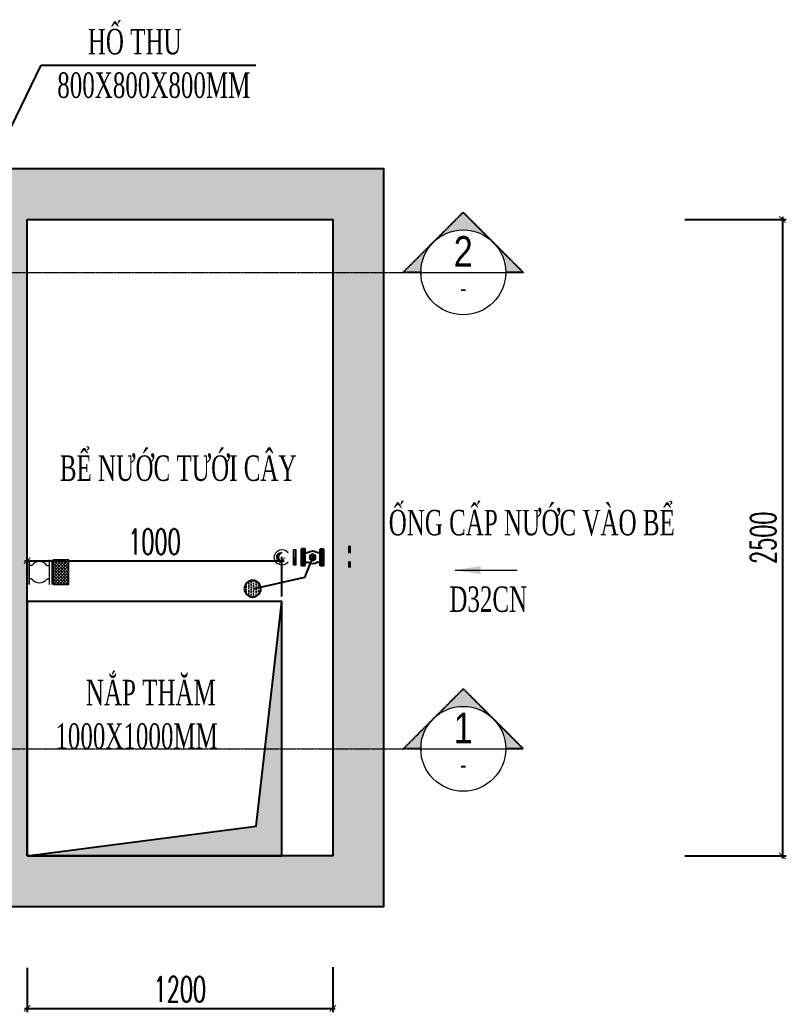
# Model space of a CAD drawing. Header units: millimetres. Extents: x -225363 to 347188, y -782467 to 813415.
# Drawn here: x 55804 to 58814, y 17926 to 21823 of the extents above; entities that cross this region are included whole.
import ezdxf
from ezdxf.enums import TextEntityAlignment as Align

# ---------------------------------------------------------------- set-up
doc = ezdxf.new("R2010")
doc.units = ezdxf.units.MM
doc.set_wipeout_variables(frame=1)
doc.linetypes.add('$1$HIDDEN', pattern=[0.375, 0.25, -0.125])
doc.linetypes.add('HIDDEN', pattern=[0.375, 0.25, -0.125])
for name, color, linetype in [('1TBN', 7, 'Continuous'), ('GTECHCONS-CTN-TEXT', 3, 'Continuous'), ('KTV-KT-NET CAT SECTION', 9, 'HIDDEN'), ('Text', 3, 'Continuous'), ('VALVES', 8, 'Continuous')]:
    doc.layers.add(name, color=color, linetype=linetype)
for name, color, linetype, lineweight in [('day dien nguon', 251, 'Continuous', 9), ('GTECHCONS-CTN-THIET BI', 10, 'Continuous', 20), ('KTV-KT-NET THAY', 7, 'Continuous', 18), ('KTV-KT-TEXT CHU', 7, 'Continuous', 9), ('KTV-KT-TEXT GHI CHU', 2, 'Continuous', 5), ('N3-BODER', 1, 'Continuous', 25), ('N3-NOTE', 11, 'Continuous', 13), ('Tuong', 1, 'Continuous', 13)]:
    doc.layers.add(name, color=color, linetype=linetype, lineweight=lineweight)
doc.styles.add('Arial', font='arial_1.ttf')
doc.styles.add('HW_vnsimli', font='vnsimli.shx', dxfattribs={"width": 0.6})
doc.styles.add('mat bang 150', font='vntimeh.shx', dxfattribs={"width": 0.75})
doc.styles.add('P-VNTIMEH', font='vntimeh.shx', dxfattribs={"width": 0.75, "height": 75})
doc.dimstyles.new('HW_ 1-50', dxfattribs={"dimscale": 50, "dimtxt": 2, "dimasz": 0.5, "dimexe": 0.3, "dimexo": 0, "dimgap": 0.5, "dimtad": 1, "dimdec": 0, "dimrnd": 10, "dimzin": 0, "dimdsep": 46, "dimtxsty": 'HW_vnsimli', "dimblk": 'ARCHTICK', "dimcen": 0.5, "dimdle": 0.2, "dimclrd": 8, "dimclre": 8, "dimclrt": 3, "dimadec": 0, "dimazin": 0, "dimtfac": 0.0001, "dimtdec": 0, "dimtix": 1, "dimtmove": 0, "dimatfit": 3, "dimldrblk": 'CLOSEDBLANK', "dimfxl": 0.18, "dimtfill": 1, "dimtolj": 1, "dimtzin": 0, "dimarcsym": 1})
doc.dimstyles.new('VNCC_DIM200', dxfattribs={"dimtxt": 200, "dimasz": 25, "dimexe": 25, "dimexo": 0, "dimgap": 25, "dimtad": 1, "dimdec": 0, "dimzin": 0, "dimdsep": 46, "dimtxsty": 'P-VNTIMEH', "dimblk1": 'ARCHTICK', "dimblk2": 'ARCHTICK', "dimsah": 1, "dimcen": 150, "dimdle": 25, "dimclrd": 256, "dimclre": 256, "dimclrt": 6, "dimadec": 0, "dimazin": 0, "dimtfac": 1, "dimtdec": 0, "dimtix": 1, "dimtmove": 2, "dimatfit": 3, "dimfxl": 1, "dimtvp": 0.833333, "dimtolj": 1, "dimtzin": 0, "dimlwd": -1, "dimlwe": -1, "dimarcsym": 0})

# ---------------------------------------------------------------- blocks, each defined once
blk = doc.blocks.new('PMBCB')
h = blk.add_hatch()
h.set_pattern_fill('BTCT2', color=8, scale=30, pattern_type=2)
h.set_pattern_definition([(50, (-27194.2, -11189.96), (215.17805, -18.8256), [22.5, -247.5]), (355, (-27194.2, -11189.96), (-41.6254, 225.6576), [18, -198]), (100.4514, (-27176.26, -11191.53), (173.5528, 206.8319), [19.122, -210.3426]), (46.1842, (-27194.2, -11129.96), (320.1723, -49.6557), [33.75, -371.25]), (96.6356, (-27167.5, -11134.1), (280.3988, 292.2354), [28.683, -315.514]), (351.1842, (-27194.2, -11129.96), (280.3986, 292.2356), [27, -297]), (21, (-27164.2, -11144.96), (179.0721, -120.7857), [22.5, -247.5]), (326, (-27164.2, -11144.96), (72.9946, 217.545), [18, -198]), (71.4514, (-27149.27, -11155.03), (252.0668, 96.7591), [19.122, -210.3426]), (37.5, (-27194.194, -11189.96), (3.64796, 99.86816), [0, -195.6, 0, -201, 0, -198.75]), (7.5, (-27194.19, -11189.96), (78.92086, 118.3235), [0, -114.6, 0, -191.1, 0, -75.75]), (327.5, (-27261.094, -11189.96), (160.14673, -6.76646), [0, -75, 0, -234, 0, -310.5]), (317.5, (-27291.1, -11189.96), (174.95585, 30.0315), [0, -97.5, 0, -155.4, 0, -220.5]), (45, (-27194.19, -11189.96), (-63.6396, 63.6396), []), (45, (-27194.19, -11168.96), (-63.6396, 63.6396), [])])
h.paths.add_polyline_path([(6600, 2700), (-2900, 2700), (-2900, -200), (6600, -200)])
h.paths.add_polyline_path([(5000, 2500), (5000, 0), (0, 0), (0, 2500)], flags=16)
h.paths.add_polyline_path([(5200, 2500), (6400, 2500), (6400, 0), (5200, 0)], flags=16)
h.paths.add_polyline_path([(-200, 2500), (-200, 0), (-2700, 0), (-2700, 2500)], flags=16)
h.paths.add_polyline_path([(5351, 389.3), (6075.7, 389.3), (6075.7, 539.3), (5351, 539.3)], flags=0)
h.paths.add_polyline_path([(5451.7, 547.4), (5986, 547.4), (5986, 775.9), (5451.7, 775.9)], flags=0)
h.paths.add_polyline_path([(4155.1, 389.3), (4879.8, 389.3), (4879.8, 539.3), (4155.1, 539.3)], flags=0)
h.paths.add_polyline_path([(4255.8, 547.4), (4790.1, 547.4), (4790.1, 775.9), (4255.8, 775.9)], flags=0)
h.paths.add_polyline_path([(-1032.1, 389.3), (-307.4, 389.3), (-307.4, 539.3), (-1032.1, 539.3)], flags=0)
h.paths.add_polyline_path([(-931.4, 547.4), (-397.1, 547.4), (-397.1, 775.9), (-931.4, 775.9)], flags=0)
h = blk.add_hatch(color=256)
h.dxf.hatch_style = 1
h.paths.add_polyline_path([(6200, 1000), (6099.4, 116.5), (5200, 0), (6200, 0)])
for points in [[(-200, 2700), (6600, 2700), (6600, -200), (-200, -200)], [(5200, 0), (5200, 2500)], [(5200, 2500), (6400, 2500), (6400, 0), (5200, 0)], [(5200, 0), (6099.4, 116.5), (6200, 1000)]]:
    blk.add_lwpolyline(points)
blk.add_lwpolyline([(5200, 0), (6200, 0), (6200, 1000), (5200, 1000)], close=True)
blk = doc.blocks.new('_ARCHTICK')
at = {"const_width": 0.15}
blk.add_lwpolyline([(-0.5, -0.5), (0.5, 0.5)], dxfattribs=at)
blk = doc.blocks.new('_ClosedBlank')
at = {"color": 0, "linetype": 'ByBlock', "lineweight": -2}
for p, q in [((-1, 0.17), (0, 0)), ((-1, 0.17), (-1, -0.17)), ((0, 0), (-1, -0.17))]:
    blk.add_line(p, q, dxfattribs=at)
blk = doc.blocks.new('*U136')
blk.add_wipeout([(0, 625), (128, 612), (262, 568), (388, 496), (504, 369), (575, 246), (618, 90), (618, 0), (618, -95), (584, -224), (533, -326), (455, -429), (324, -535), (208, -589), (76, -620), (0, -620), (-135, -610), (-286, -556), (-409, -473), (-508, -363), (-592, -200), (-621, -74), (-621, 0), (-605, 156), (-533, 326), (-442, 442), (-337, 527), (-190, 595)])
at = {"layer": 'KTV-KT-NET CAT SECTION'}
h = blk.add_hatch(color=256, dxfattribs=at)
h.paths.add_polyline_path([(-442, 442), (-884, 0), (-625, 0, -0.198912)])
h.paths.add_polyline_path([(442, 442), (0, 884), (-442, 442, -0.198912), (0, 625, -0.198912)])
h.paths.add_polyline_path([(625, 0), (884, 0), (442, 442, -0.198912)])
blk.add_lwpolyline([(-625, 0), (-884, 0), (0, 884), (884, 0), (625, 0)], dxfattribs=at)
at = {"layer": 'KTV-KT-TEXT GHI CHU'}
blk.add_line((-625, 0), (625, 0), dxfattribs=at)
blk.add_circle((0, 0), 625, dxfattribs=at)
at = {"layer": 'KTV-KT-TEXT CHU', "linetype": 'HIDDEN', "style": 'Arial', "width": 0.8}
blk.add_attdef('KI-HIEU', text='', height=450, dxfattribs=at).set_placement((0, 83), align=Align.CENTER)
blk.add_attdef('BAN-VE', text='', height=250, dxfattribs=at).set_placement((0, -234), align=Align.MIDDLE_CENTER)
blk = doc.blocks.new('*D157')
at = {"color": 8, "lineweight": -2, "transparency": 16777216}
for p, q in [((55833.1, 18099.9), (55833.1, 17925.7)), ((57033.1, 18102.4), (57033.1, 17925.7)), ((55823.1, 17940.7), (57043.1, 17940.7))]:
    blk.add_line(p, q, dxfattribs=at)
at = {"layer": 'Defpoints', "color": 0, "transparency": 16777216}
for p in [(55833.1, 18099.9), (57033.1, 18102.4), (57033.1, 17940.7)]:
    blk.add_point(p, dxfattribs=at)
at = {"color": 8, "lineweight": -2, "transparency": 16777216, "xscale": 25, "yscale": 25, "zscale": 25, "rotation": 180}
blk.add_blockref('_ARCHTICK', (55833.1, 17940.7), dxfattribs=at)
at = {"color": 8, "lineweight": -2, "transparency": 16777216, "xscale": 25, "yscale": 25, "zscale": 25}
blk.add_blockref('_ARCHTICK', (57033.1, 17940.7), dxfattribs=at)
at = {"color": 3, "transparency": 16777216, "insert": (56433.1, 18015.7), "char_height": 100, "attachment_point": 5, "style": 'HW_vnsimli', "bg_fill": 3, "box_fill_scale": 1.1, "bg_fill_color": 256, "bg_fill_true_color": 13158600, "bg_fill_transparency": 0}
blk.add_mtext('\\A1;1200', dxfattribs=at)
blk = doc.blocks.new('*D158')
at = {"color": 8, "lineweight": -2, "transparency": 16777216}
for p, q in [((58798.9, 21049.1), (58798.9, 18529.1)), ((58416.5, 21039.1), (58813.9, 21039.1)), ((58416.5, 18539.1), (58813.9, 18539.1))]:
    blk.add_line(p, q, dxfattribs=at)
at = {"layer": 'Defpoints', "color": 0, "transparency": 16777216}
for p in [(58416.5, 21039.1), (58416.5, 18539.1), (58798.9, 18539.1)]:
    blk.add_point(p, dxfattribs=at)
at = {"color": 8, "lineweight": -2, "transparency": 16777216, "xscale": 25, "yscale": 25, "zscale": 25}
for p, rotation in [((58798.9, 21039.1), 90), ((58798.9, 18539.1), 270)]:
    blk.add_blockref('_ARCHTICK', p, dxfattribs=dict(at, rotation=rotation))
at = {"color": 3, "transparency": 16777216, "insert": (58723.9, 19789.1), "char_height": 100, "attachment_point": 5, "rotation": 90, "style": 'HW_vnsimli', "bg_fill": 3, "box_fill_scale": 1.1, "bg_fill_color": 256, "bg_fill_true_color": 13158600, "bg_fill_transparency": 0}
blk.add_mtext('\\A1;2500', dxfattribs=at)
blk = doc.blocks.new('*D166')
at = {"color": 8, "lineweight": -2, "transparency": 16777216}
for p, q in [((55823.1, 19698.7), (56843.1, 19698.7)), ((55833.1, 19559), (55833.1, 19713.7)), ((56833.1, 19559), (56833.1, 19713.7))]:
    blk.add_line(p, q, dxfattribs=at)
at = {"layer": 'Defpoints', "color": 0, "transparency": 16777216}
for p in [(56833.1, 19698.7), (55833.1, 19559), (56833.1, 19559)]:
    blk.add_point(p, dxfattribs=at)
at = {"color": 8, "lineweight": -2, "transparency": 16777216, "xscale": 25, "yscale": 25, "zscale": 25, "rotation": 180}
blk.add_blockref('_ARCHTICK', (55833.1, 19698.7), dxfattribs=at)
at = {"color": 8, "lineweight": -2, "transparency": 16777216, "xscale": 25, "yscale": 25, "zscale": 25}
blk.add_blockref('_ARCHTICK', (56833.1, 19698.7), dxfattribs=at)
at = {"color": 3, "transparency": 16777216, "insert": (56333.1, 19773.7), "char_height": 100, "attachment_point": 5, "style": 'HW_vnsimli', "bg_fill": 3, "box_fill_scale": 1.1, "bg_fill_color": 256, "bg_fill_true_color": 13158600, "bg_fill_transparency": 0}
blk.add_mtext('\\A1;1000', dxfattribs=at)
blk = doc.blocks.new('SDF')
at = {"color": 9}
for p, q in [((-50, 77), (-50, 48)), ((50, 77), (50, 48)), ((-50, -50), (-50, -77)), ((50, -50), (50, -77))]:
    blk.add_line(p, q, dxfattribs=at)
for centre, radius, start, end in [((14, -1), 79.7, 143.4445, 216.5555), ((-52, 48), 1.92, 323.4445, 360), ((52, 48), 1.92, 180, 216.5555), ((-14, -1), 79.7, 323.4445, 36.5555), ((-52, -50), 1.92, 360, 36.5555)]:
    blk.add_arc(centre, radius, start, end, dxfattribs=at)
at = {"color": 8}
blk.add_arc((52, -50), 1.92, 143.4445, 180, dxfattribs=at)
at = {"layer": 'VALVES', "linetype": 'Continuous'}
for p, q in [((-86, 77), (-86, 115)), ((50, 115), (-86, 115)), ((-55, 115), (-55, 115)), ((85, 115), (50, 115)), ((55, 115), (55, 115)), ((85, 77), (85, 115)), ((85, 96), (-86, 96)), ((85, 77), (-86, 77)), ((-86, -115), (-86, -77)), ((85, -77), (-86, -77)), ((85, -96), (-86, -96)), ((85, -115), (85, -77)), ((50, -115), (-86, -115)), ((-55, -115), (-55, -115)), ((85, -115), (50, -115)), ((55, -115), (55, -115))]:
    blk.add_line(p, q, dxfattribs=at)
for radius in [30.8, 11.5, 3.89]:
    blk.add_circle((0, 0), radius, dxfattribs=at)
blk = doc.blocks.new('DFSF')
h = blk.add_hatch()
h.set_pattern_fill('DOTS', color=32, scale=240, angle=360, style=0)
h.set_pattern_definition([(180.035544, (125224.551, 13453.436), (-7.4906933, -15.0046498), [0, -15])])
edge = h.paths.add_edge_path()
edge.add_arc((-193.7, -435.9), 50.9, -539.96446, -179.96446)
at = {"color": 3}
for p, q in [((-124.5, -118.8), (-195.7, -435.6)), ((-0.3, -69.2), (-124.5, -118.8))]:
    blk.add_line(p, q, dxfattribs=at)
blk.add_circle((-193.9, -436.4), 50.9, dxfattribs=at)
at = {"layer": 'Tuong', "color": 7, "ltscale": 1e-05}
blk.add_line((48.1, -179.5), (-47.9, -179.5), dxfattribs=at)
blk.add_lwpolyline([(48.1, -172), (-47.9, -172), (-47.9, -187), (48.1, -187)], close=True, dxfattribs=at)
for centre, radius, start, end in [((0.1, -256.9), 47.5, 129.14633, 50.85367), ((0.1, -259.1), 30.3, 175.92197, 4.07803), ((0, -241.9), 33.7, 206.64353, 333.35647), ((0.1, -252.9), 30.3, 187.746, 352.254)]:
    blk.add_arc(centre, radius, start, end, dxfattribs=at)
at = {"color": 8, "xscale": 0.599999999998603, "yscale": 0.599999999998603, "zscale": 0.599999999998603, "rotation": 180}
blk.add_blockref('SDF', (-0.2, -69.2), dxfattribs=at)
blk = doc.blocks.new('CREFIN')
at = {"layer": 'GTECHCONS-CTN-THIET BI', "linetype": 'Continuous'}
h = blk.add_hatch(dxfattribs=at)
h.set_pattern_fill('ANSI37', color=251, scale=12.65625, angle=-90, style=0)
h.set_pattern_definition([(225, (-220887.353, 462654.01), (-28.4140916, 28.4140916), []), (135, (-220887.353, 462654.01), (28.4140916, 28.4140916), [])])
h.paths.add_polyline_path([(112726, 47797), (112726, 47512), (112270, 47512), (112270, 47797)])
for p, q in [((112270, 48276), (112726, 48276)), ((112270, 48245), (112726, 48245)), ((112372, 48197), (112372, 48245)), ((112625, 48197), (112625, 48245)), ((112270, 47872), (112726, 47872)), ((112372, 47920), (112372, 47872)), ((112625, 47920), (112625, 47872)), ((112270, 47820), (112726, 47820)), ((112270, 47512), (112270, 47797)), ((112270, 47797), (112726, 47797))]:
    blk.add_line(p, q, dxfattribs=at)
at = {"layer": 'GTECHCONS-CTN-THIET BI', "linetype": 'Continuous', "elevation": 0}
blk.add_lwpolyline([(112726, 47512), (112726, 47797), (112270, 47797), (112270, 47512), (112726, 47512)], dxfattribs=at)
at = {"layer": 'GTECHCONS-CTN-THIET BI', "linetype": 'Continuous'}
for centre, start, end in [((112471, 48059, 0), 125.6279, 234.3721), ((112525, 48059, 0), 305.6279, 54.3721)]:
    blk.add_arc(centre, 171, start, end, dxfattribs=at)

msp = doc.modelspace()

# ---------------------------------------------------------------- block references
msp.add_blockref('PMBCB', (50633.1, 18539.1))

# ---------------------------------------------------------------- texts
at = {"layer": 'Text', "color": 3, "ltscale": 2, "style": 'mat bang 150', "width": 0.65}
for s, p in [('hè thu', (56071.4, 21688)), ('800x800x800mm', (55951.4, 21516.9)), ('èng cÊp n\xadíc vµo bÓ', (57253.1, 19798.7)), ('d32cn', (57491.2, 19498))]:
    msp.add_text(s, height=100, dxfattribs=at).set_placement(p)

# ---------------------------------------------------------------- dimensions: what is measured, and where the dimension line sits
dim = msp.add_linear_dim(base=(58798.9, 18539.1), p1=(58416.5, 21039.1), p2=(58416.5, 18539.1), angle=90, dimstyle='HW_ 1-50')
dim.commit()
dim.dimension.update_dxf_attribs({"geometry": '*D158', "text_midpoint": (58723.9, 19789.1)})
dim = msp.add_linear_dim(base=(57033.1, 17940.7), p1=(55833.1, 18099.9), p2=(57033.1, 18102.4), dimstyle='HW_ 1-50')
dim.commit()
dim.dimension.update_dxf_attribs({"geometry": '*D157', "text_midpoint": (56433.1, 18015.7)})

# ---------------------------------------------------------------- leaders
at = {"layer": 'N3-NOTE'}
msp.add_leader([(57514.6, 19662), (57757, 19662)], dimstyle='VNCC_DIM200', override={"dimasz": 100, "dimgap": 50, "dimtad": 0}, dxfattribs=at)

# ---------------------------------------------------------------- next in the draw order: linework, layer by layer
at = {"layer": '1TBN', "const_width": 12.8}
for points in [[(57098.9, 19727.8), (57098.9, 19758.4)], [(57098.9, 19671.2), (57098.9, 19697)]]:
    msp.add_lwpolyline(points, dxfattribs=at)
at = {"layer": 'day dien nguon', "color": 2, "linetype": '$1$HIDDEN', "ltscale": 5}
for p, q in [((47447.2, 20831.6), (57380.2, 20831.6)), ((47447.2, 18960.1), (57380.2, 18960.1))]:
    msp.add_line(p, q, dxfattribs=at)

# ---------------------------------------------------------------- next in the draw order: texts
at = {"layer": 'Text', "color": 3, "ltscale": 2, "style": 'mat bang 150', "width": 0.65}
for s, p in [('bÓ n\xadíc t\xadíi c©y', (55961.4, 20012.6)), ('n¾p th¨m', (56063.9, 19131.2)), ('1000x1000mm', (55943.9, 18960.1))]:
    msp.add_text(s, height=100, dxfattribs=at).set_placement(p)

# ---------------------------------------------------------------- next in the draw order: dimensions: what is measured, and where the dimension line sits
dim = msp.add_linear_dim(base=(56833.1, 19698.7), p1=(55833.1, 19559), p2=(56833.1, 19559), dimstyle='HW_ 1-50')
dim.commit()
dim.dimension.update_dxf_attribs({"geometry": '*D166', "text_midpoint": (56333.1, 19773.7)})

# ---------------------------------------------------------------- next in the draw order: leaders
msp.add_leader([(55534.1, 20917), (55888.5, 21645.4), (56731.7, 21645.4)], dimstyle='HW_ 1-50', override={"dimgap": 0.5, "dimtad": 0})

# ---------------------------------------------------------------- next in the draw order: block references
at = {"layer": 'GTECHCONS-CTN-TEXT', "xscale": 0.2109375, "yscale": 0.2109375, "zscale": 0.2109375, "rotation": 90}
msp.add_blockref('CREFIN', (66018.8, -4076.3), dxfattribs=at)
at = {"layer": 'KTV-KT-NET THAY', "xscale": 0.2666666666666667, "yscale": 0.2666666666666667, "zscale": 0.2666666666666667}
for p, values in [((57545.7, 20831.6), {'BAN-VE': '-', 'KI-HIEU': '2'}), ((57545.7, 18960.1), {'BAN-VE': '-', 'KI-HIEU': '1'})]:
    msp.add_blockref('*U136', p, dxfattribs=at).add_auto_attribs(values)
at = {"layer": 'N3-BODER', "xscale": -0.64, "yscale": 0.64, "zscale": 0.64, "rotation": 269.8157715852763}
msp.add_blockref('DFSF', (56998.5, 19711.9), dxfattribs=at)

doc.saveas('drawing.dxf')
